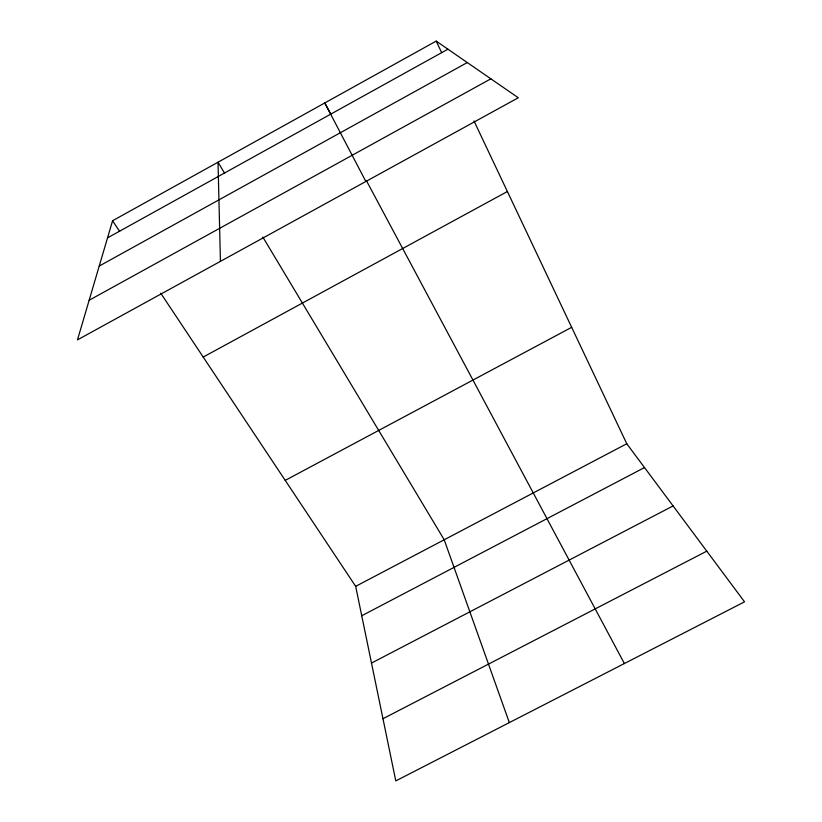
<?xml version="1.0" encoding="UTF-8"?>
<svg xmlns="http://www.w3.org/2000/svg" width="822" height="822" viewBox="0 0 822 822"><rect width="100%" height="100%" fill="white"/><g stroke="black" fill="none" stroke-linecap="round" stroke-linejoin="round"><path stroke-width="1.23" d="M112.573 220.758L77.474 339.876L518.292 97.756L436.194 41.1L112.573 220.758L119.652 231.414M107.528 237.877L447.918 49.197M99.215 266.071L467.286 62.554M89.146 300.256L490.857 78.83M203.209 357.056L507.39 191.526M285.224 480.387L571.67 327.32M355.679 586.343L626.775 443.746L744.527 601.838L395.793 780.9L355.679 586.343L160.722 293.166M361.742 615.75L644.51 467.554M371.493 663.077L673.095 505.931M382.97 718.716L706.776 551.161M224.601 173.226L218.015 162.222L220.44 261.355M262.845 237.055L444.199 539.777L509.332 722.6M330.824 114.227L324.782 102.956L365.852 181.487M366.489 180.789L624.381 663.529M436.194 41.1L441.671 52.67M473.986 120.947L626.775 443.746"/></g></svg>
